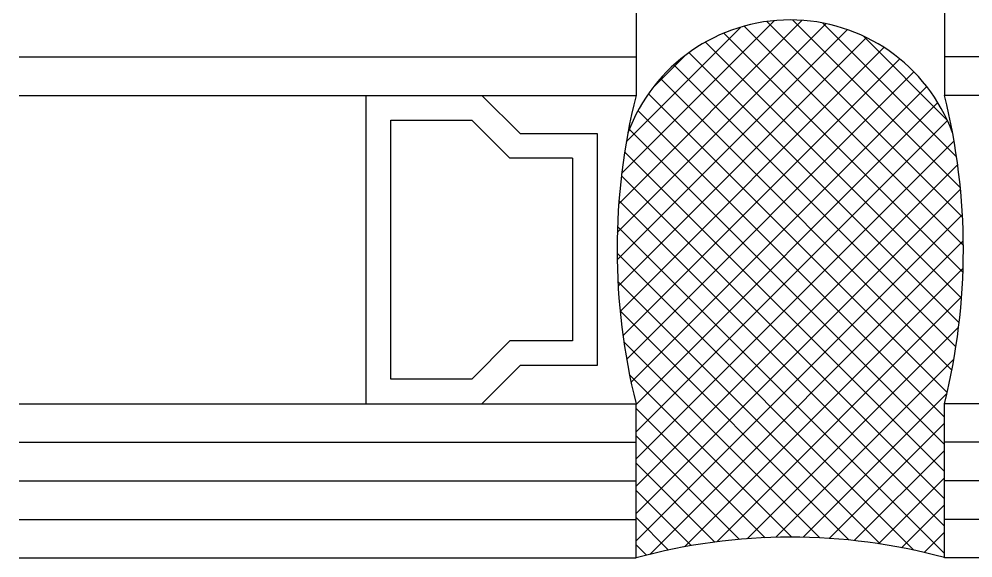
# Model space of a CAD drawing. Header units: inches. Extents: x 3.8 to 36.3, y 0.9 to 43.6.
# Drawn here: x 12.721 to 14.268, y 24.495 to 25.368 of the extents above; entities that cross this region are included whole.
import ezdxf

# ---------------------------------------------------------------- set-up
doc = ezdxf.new("R2010")
doc.units = ezdxf.units.IN
doc.header["$MEASUREMENT"] = 0
for name, color, linetype in [('R-SWTS-DET1', 1, 'Continuous'), ('R-SWTS-DET3', 5, 'Continuous'), ('R-SWTS-PAT1', 5, 'Continuous')]:
    doc.layers.add(name, color=color, linetype=linetype)

msp = doc.modelspace()

# ---------------------------------------------------------------- linework, layer by layer
at = {"layer": 'R-SWTS-DET1'}
for p, q in [((13.72148, 25.49476), (13.72148, 25.24476)), ((14.22148, 25.49476), (14.22148, 25.24476)), ((12.72083, 25.30726), (13.72148, 25.30726)), ((15.23454, 25.30726), (14.22148, 25.30726)), ((12.72083, 25.24476), (13.72148, 25.24476)), ((13.28348, 24.74476), (13.28348, 25.24476)), ((13.53348, 25.18276), (13.47148, 25.24476)), ((15.23454, 25.24476), (14.22148, 25.24476)), ((13.32348, 25.20476), (13.45491, 25.20476)), ((13.32348, 24.78476), (13.32348, 25.20476)), ((13.45491, 25.20476), (13.51691, 25.14276)), ((13.53348, 25.18276), (13.65848, 25.18276)), ((13.65848, 25.18276), (13.65848, 24.80676)), ((13.61848, 25.14276), (13.51691, 25.14276)), ((13.61848, 25.14276), (13.61848, 24.84676)), ((13.51691, 24.84676), (13.45491, 24.78476)), ((13.61848, 24.84676), (13.51691, 24.84676)), ((13.53348, 24.80676), (13.47148, 24.74476)), ((13.65848, 24.80676), (13.53348, 24.80676)), ((13.45491, 24.78476), (13.32348, 24.78476)), ((12.72083, 24.74476), (13.72148, 24.74476)), ((13.72148, 24.49476), (13.72148, 24.74476)), ((14.22148, 24.49476), (14.22148, 24.74476)), ((15.23454, 24.74476), (14.22148, 24.74476)), ((12.72083, 24.68226), (13.72148, 24.68226)), ((15.23454, 24.68226), (14.22148, 24.68226)), ((12.72083, 24.61976), (13.72148, 24.61976)), ((15.23454, 24.61976), (14.22148, 24.61976)), ((12.72083, 24.55726), (13.72148, 24.55726)), ((15.23454, 24.55726), (14.22148, 24.55726)), ((12.72083, 24.49476), (13.72148, 24.49476)), ((15.23454, 24.49476), (14.22148, 24.49476))]:
    msp.add_line(p, q, dxfattribs=at)
for centre, radius, start, end in [((13.97148, 25.08626), 0.28083, 20.35828, 159.64172), ((14.71977, 24.99476), 1.02912, 165.94067, 194.05933), ((13.22319, 24.99476), 1.02912, 345.94067, 14.05933)]:
    msp.add_arc(centre, radius, start, end, dxfattribs=at)
at = {"layer": 'R-SWTS-DET3'}
msp.add_arc((13.97229, 23.57871), 0.94976, 74.78878, 105.31166, dxfattribs=at)
at = {"layer": 'R-SWTS-PAT1'}
for p, q in [((13.69103, 25.02246), (14.02958, 25.36102)), ((13.69333, 25.06896), (13.9908, 25.36643)), ((13.69804, 25.11787), (13.94612, 25.36594)), ((13.70562, 25.16964), (13.89142, 25.35544)), ((14.25229, 25.00156), (13.89686, 25.35699)), ((14.25098, 25.04707), (13.93353, 25.36452)), ((14.24744, 25.0948), (13.97517, 25.36707)), ((14.24126, 25.14518), (14.02437, 25.36207)), ((13.69079, 24.97803), (14.06413, 25.35137)), ((14.25165, 24.958), (13.86396, 25.34569)), ((14.22627, 25.20436), (14.08957, 25.34106)), ((13.69237, 24.93541), (14.09529, 25.33833)), ((14.2493, 24.91616), (13.83421, 25.33125)), ((13.69556, 24.89441), (14.12352, 25.32237)), ((13.74765, 25.25586), (13.80189, 25.3101)), ((14.24542, 24.87585), (13.80723, 25.31404)), ((13.70021, 24.85486), (14.14912, 25.30377)), ((14.24014, 24.83694), (13.78281, 25.29427)), ((13.70619, 24.81665), (14.17221, 25.28267)), ((14.23358, 24.7993), (13.76086, 25.27202)), ((13.71339, 24.77965), (14.19283, 25.2591)), ((14.22584, 24.76285), (13.7414, 25.24728)), ((13.72148, 24.74356), (14.21093, 25.233)), ((14.22148, 24.72301), (13.72453, 25.21997)), ((13.72148, 24.69936), (14.22634, 25.20422)), ((14.22148, 24.67882), (13.71046, 25.18984)), ((13.72148, 24.65517), (14.23714, 25.17082)), ((14.22148, 24.63462), (13.70292, 25.15318)), ((13.72148, 24.61097), (14.24305, 25.13254)), ((14.22148, 24.59043), (13.69762, 25.11429)), ((13.72148, 24.56678), (14.24762, 25.09292)), ((14.22148, 24.54623), (13.69371, 25.07401)), ((13.72148, 24.52259), (14.25073, 25.05183)), ((14.22148, 24.50204), (13.69134, 25.03219)), ((13.74363, 24.50054), (14.25221, 25.00912)), ((14.17212, 24.50721), (13.69067, 24.98865)), ((13.8, 24.51272), (14.25187, 24.96458)), ((14.11789, 24.51724), (13.69195, 24.94319)), ((13.85235, 24.52087), (14.24944, 24.91796)), ((14.06722, 24.52372), (13.69545, 24.89549)), ((13.90151, 24.52583), (14.24459, 24.86891)), ((14.01945, 24.5273), (13.70159, 24.84516)), ((13.94803, 24.52816), (14.23684, 24.81697)), ((13.97408, 24.52847), (13.7109, 24.79166)), ((13.99232, 24.52826), (14.22552, 24.76145)), ((13.93079, 24.52757), (13.72148, 24.73687)), ((14.03468, 24.52642), (14.22148, 24.71323)), ((13.88932, 24.52484), (13.72148, 24.69268)), ((14.07532, 24.52287), (14.22148, 24.66903)), ((13.84947, 24.5205), (13.72148, 24.64849)), ((14.11442, 24.51778), (14.22148, 24.62484)), ((13.81108, 24.51469), (13.72148, 24.60429)), ((14.15213, 24.51129), (14.22148, 24.58064)), ((13.77403, 24.50755), (13.72148, 24.5601)), ((14.18855, 24.50352), (14.22148, 24.53645)), ((13.73821, 24.49918), (13.72148, 24.5159))]:
    msp.add_line(p, q, dxfattribs=at)

doc.saveas('drawing.dxf')
